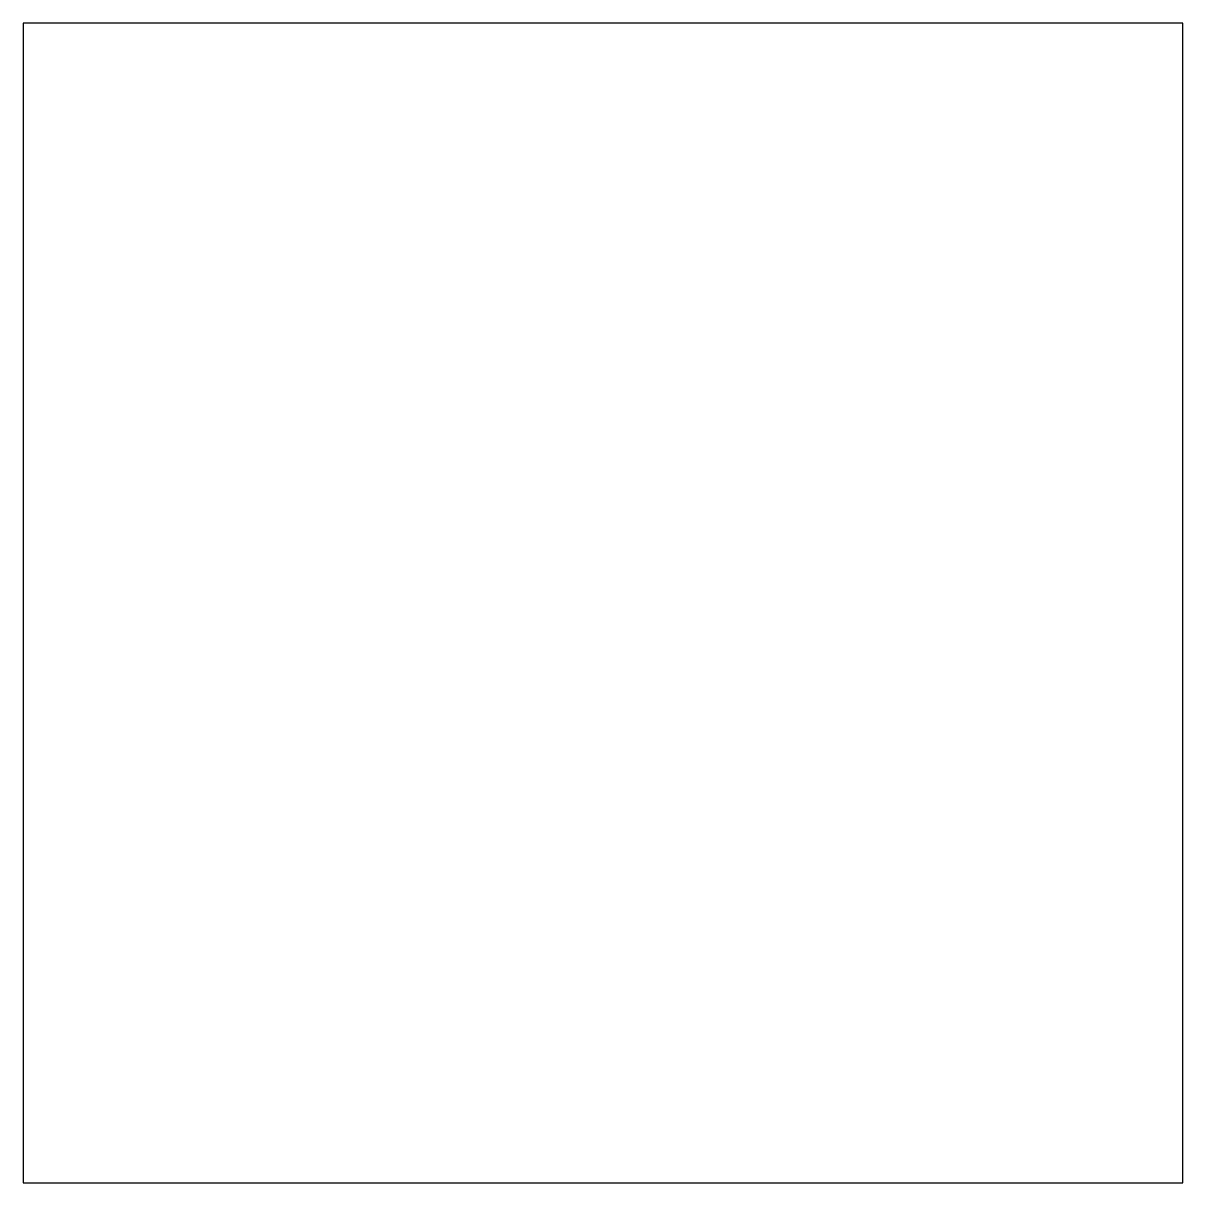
# Model space of a CAD drawing. Extents: x 298750 to 298760, y 4090050 to 4090060.
import ezdxf

# ---------------------------------------------------------------- set-up
doc = ezdxf.new("R2010")
doc.units = 0

msp = doc.modelspace()

# ---------------------------------------------------------------- linework, layer by layer
msp.add_lwpolyline([(298750, 4090050), (298760, 4090050), (298760, 4090060), (298750, 4090060)], close=True)

doc.saveas('drawing.dxf')
